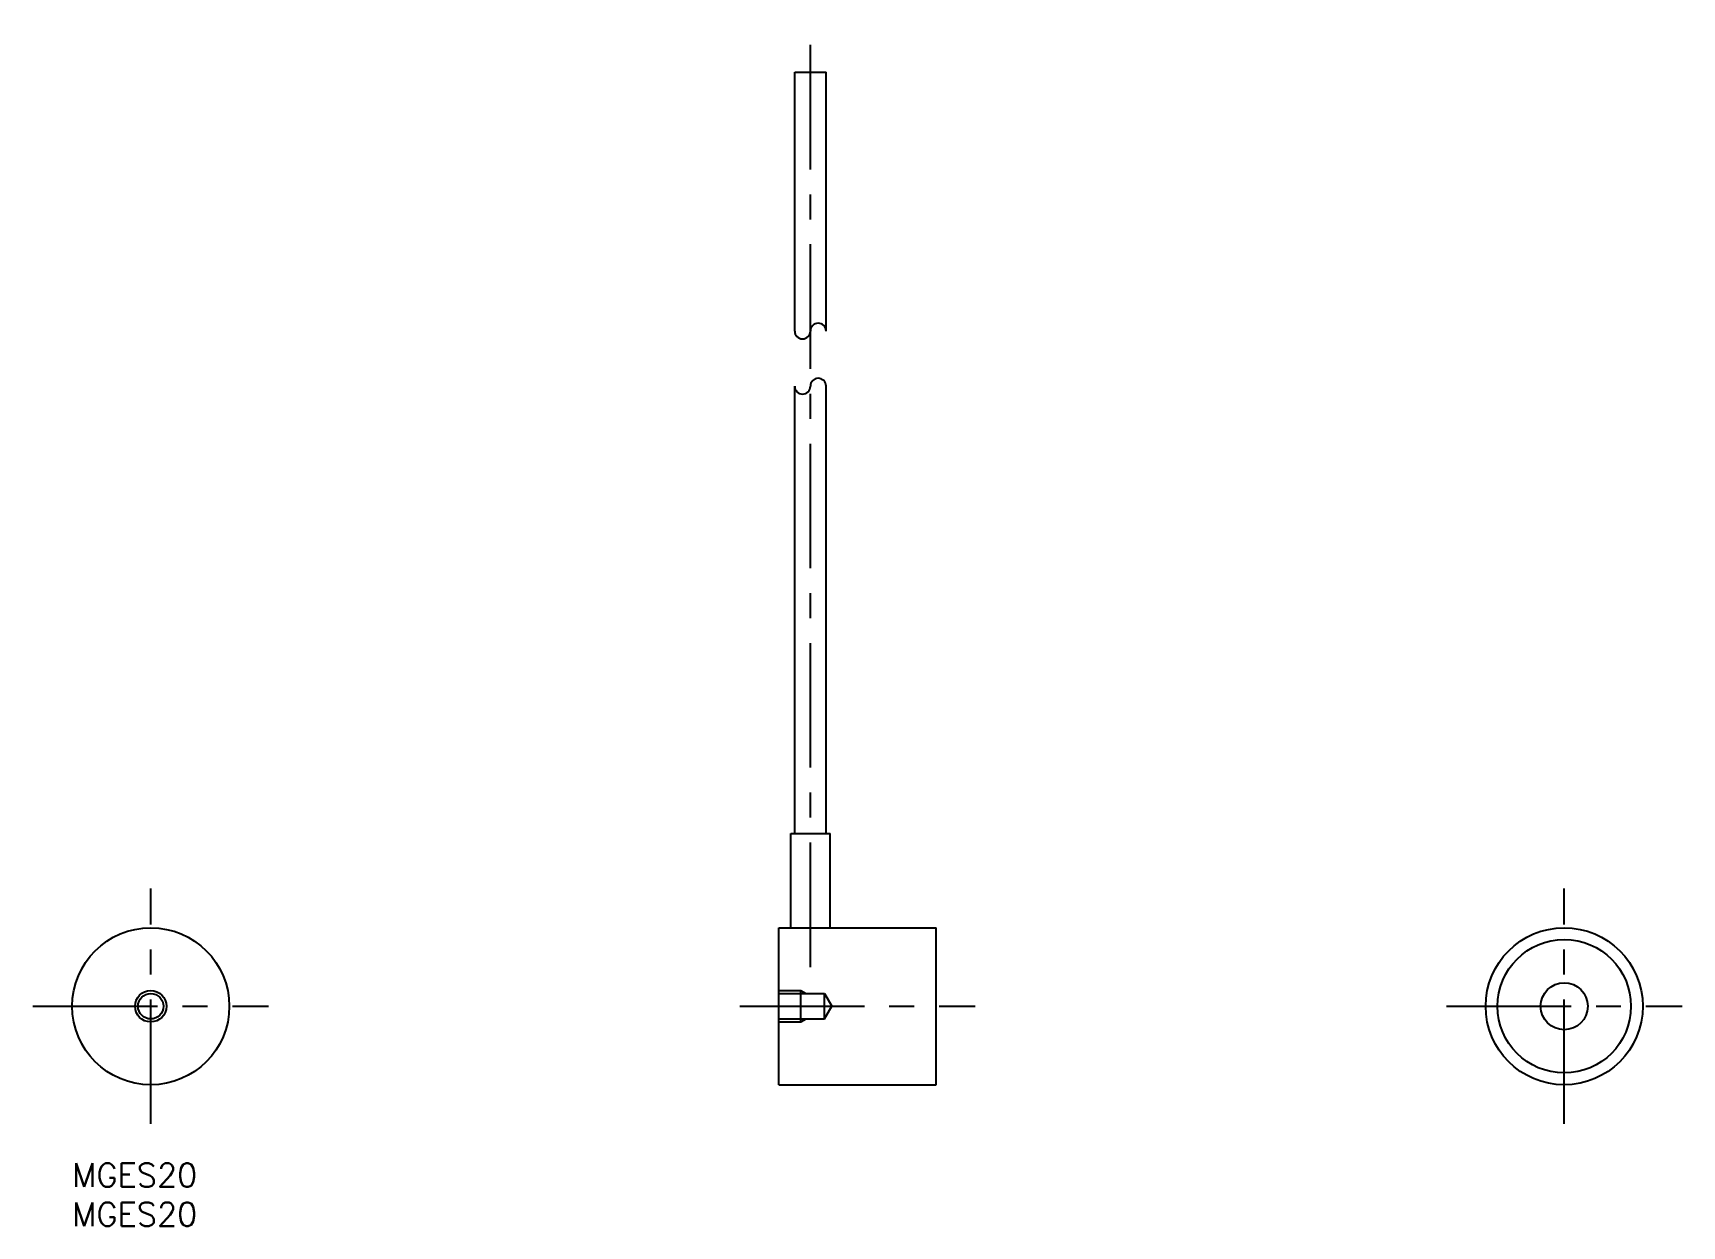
# Model space of a CAD drawing. Extents: x -5 to 205, y -8 to 144.
import ezdxf

# ---------------------------------------------------------------- set-up
doc = ezdxf.new("R2010")
doc.units = 0
doc.header["$LTSCALE"] = 0.5
doc.linetypes.add('CENTER', pattern=[50.8, 31.75, -6.35, 6.35, -6.35])
doc.linetypes.add('DASHED', pattern=[19.05, 12.7, -6.35])
for name, color, linetype in [('MSM_CENTER', 1, 'CENTER'), ('MSM_CONTINUOUS', 7, 'CONTINUOUS'), ('MSM_DASHED', 4, 'DASHED'), ('MSM_NARROW', 5, 'CONTINUOUS'), ('MSM_PART_NUMBER', 7, 'CONTINUOUS')]:
    doc.layers.add(name, color=color, linetype=linetype)
doc.styles.get("Standard").update_dxf_attribs({"font": 'txt.shx', "height": 3, "bigfont": 'bigfont.shx'})

# ---------------------------------------------------------------- blocks, each defined once
blk = doc.blocks.new('*U2')
at = {"layer": 'MSM_PART_NUMBER'}
blk.add_text('MGES20', height=3, dxfattribs=at).set_placement((0, -3))
blk = doc.blocks.new('*U3')
at = {"layer": 'MSM_PART_NUMBER'}
blk.add_text('MGES20', height=3, dxfattribs=at).set_placement((0, -8))

msp = doc.modelspace()

# ---------------------------------------------------------------- linework, layer by layer
at = {"layer": 'MSM_CENTER'}
for p, q in [((94.01, 25), (94.01, 144)), ((10.01, 5), (10.01, 35)), ((190.01, 5), (190.01, 35)), ((-4.99, 20), (25.01, 20)), ((85.01, 20), (115.01, 20)), ((175.01, 20), (205.01, 20))]:
    msp.add_line(p, q, dxfattribs=at)
at = {"layer": 'MSM_CONTINUOUS'}
for p, q in [((92.01, 139), (96.01, 139)), ((92.01, 106.02), (92.01, 139)), ((96.01, 106.02), (96.01, 139)), ((92.01, 42), (92.01, 99)), ((96.01, 42), (96.01, 99)), ((91.51, 42), (96.51, 42)), ((91.51, 30), (91.51, 42)), ((96.51, 30), (96.51, 42)), ((90.01, 10), (90.01, 30)), ((90.01, 30), (110.01, 30)), ((110.01, 10), (110.01, 30)), ((90.01, 10), (110.01, 10))]:
    msp.add_line(p, q, dxfattribs=at)
for centre, radius in [((10.01, 20), 10), ((190.01, 20), 10), ((190.01, 20), 8.5), ((10.01, 20), 1.62), ((190.01, 20), 3)]:
    msp.add_circle(centre, radius, dxfattribs=at)
for centre, start, end in [((93.01, 106.02), 180, 360), ((95.01, 106.02), 360, 180), ((93.01, 99), 180, 360), ((95.01, 99), 360, 180)]:
    msp.add_arc(centre, 1, start, end, dxfattribs=at)
at = {"layer": 'MSM_DASHED'}
for p, q in [((90.01, 22), (92.81, 22)), ((90.01, 21.62), (95.81, 21.62)), ((92.81, 18), (92.81, 22)), ((92.81, 22), (93.47, 21.62)), ((95.81, 18.38), (95.81, 21.62)), ((95.81, 21.62), (96.75, 20)), ((95.81, 18.38), (96.75, 20)), ((90.01, 18.38), (95.81, 18.38)), ((90.01, 18), (92.81, 18)), ((92.81, 18), (93.47, 18.38))]:
    msp.add_line(p, q, dxfattribs=at)
at = {"layer": 'MSM_NARROW'}
msp.add_circle((10.01, 20), 2, dxfattribs=at)

# ---------------------------------------------------------------- block references
at = {"layer": 'MSM_CONTINUOUS'}
for name in ['*U2', '*U3']:
    msp.add_blockref(name, (0, 0), dxfattribs=at)

doc.saveas('drawing.dxf')
